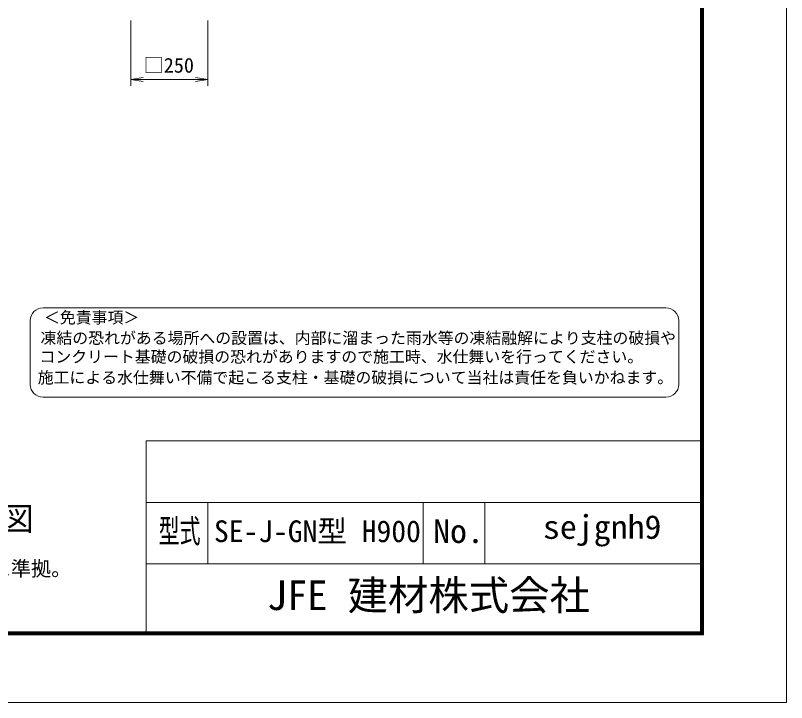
# Model space of a CAD drawing. Units: millimetres, scale not verified. Extents: x -4200 to 4200, y -2970 to 2970.
# Drawn here: x 1695 to 4200, y -2970 to -739 of the extents above; entities that cross this region are included whole.
import ezdxf
from ezdxf.enums import TextEntityAlignment as Align

# ---------------------------------------------------------------- set-up
doc = ezdxf.new("R2010")
doc.units = ezdxf.units.MM
doc.header["$LTSCALE"] = 20
for name, color, linetype, lineweight in [('0-0_D-STR-TXT', 7, 'Continuous', 9), ('0-5_D-STR-DIM', 7, 'Continuous', 9), ('0-6_0', 7, 'Continuous', 9), ('0-D_D-TTL-TXT', 7, 'Continuous', 18), ('0-E_D-TTL', 7, 'Continuous', 9)]:
    doc.layers.add(name, color=color, linetype=linetype, lineweight=lineweight)
doc.styles.add('ＭＳ ゴシック', font='')
doc.styles.get('ＭＳ ゴシック').set_extended_font_data('MS Gothic')

# ---------------------------------------------------------------- blocks, each defined once
blk = doc.blocks.new('_Open')
at = {"layer": '0-6_0'}
blk.add_line((-20, 3.33), (0, 0), dxfattribs=at)
blk.add_lwpolyline([(-20, -3.33), (0, 0), (-20, 0)], dxfattribs=at)

msp = doc.modelspace()

# ---------------------------------------------------------------- linework, layer by layer
at = {"layer": '0-5_D-STR-DIM'}
for p, q in [((2070.73, -756.06), (2070.73, -967.31)), ((2320.73, -756.06), (2320.73, -967.31)), ((2110.73, -947.31), (2280.73, -947.31))]:
    msp.add_line(p, q, dxfattribs=at)
at = {"layer": '0-D_D-TTL-TXT', "color": 2}
for p, q in [((3808.23, -1688.77), (1784.99, -1688.77)), ((1743.63, -1730.14), (1743.63, -1936.97)), ((3849.59, -1936.97), (3849.59, -1730.14)), ((1784.99, -1978.33), (3808.23, -1978.33))]:
    msp.add_line(p, q, dxfattribs=at)
for centre, start, end in [((1784.99, -1730.14), 90, 180), ((3808.23, -1730.14), 0, 90), ((1784.99, -1936.97), 180, 270), ((3808.23, -1936.97), 270, 0)]:
    msp.add_arc(centre, 41.37, start, end, dxfattribs=at)
at = {"layer": '0-E_D-TTL'}
for p, q in [((2120, -2120), (2120, -2740)), ((2120, -2120), (3920, -2120)), ((2120, -2320), (3920, -2320)), ((2320, -2320), (2320, -2520)), ((3020, -2320), (3020, -2520)), ((3220, -2320), (3220, -2520)), ((2120, -2520), (3920, -2520))]:
    msp.add_line(p, q, dxfattribs=at)
at = {"layer": '0-E_D-TTL', "color": 2, "lineweight": 18}
msp.add_lwpolyline([(-4200, 2970), (4200, 2970), (4200, -2970), (-4200, -2970)], close=True, dxfattribs=at)
at = {"layer": '0-E_D-TTL'}
for points in [[(-3930, 2750), (3930, 2750), (3930, -2750), (-3930, -2750)], [(-3927.5, 2747.5), (3927.5, 2747.5), (3927.5, -2747.5), (-3927.5, -2747.5)], [(-3925, 2745), (3925, 2745), (3925, -2745), (-3925, -2745)], [(-3922.5, 2742.5), (3922.5, 2742.5), (3922.5, -2742.5), (-3922.5, -2742.5)], [(-3920, 2740), (3920, 2740), (3920, -2740), (-3920, -2740)]]:
    msp.add_lwpolyline(points, close=True, dxfattribs=at)

# ---------------------------------------------------------------- block references
at = {"layer": '0-5_D-STR-DIM', "xscale": 2, "yscale": 2, "rotation": 180}
msp.add_blockref('_Open', (2070.73, -947.31), dxfattribs=at)
at = {"layer": '0-5_D-STR-DIM', "xscale": 2, "yscale": 2}
msp.add_blockref('_Open', (2320.73, -947.31), dxfattribs=at)

# ---------------------------------------------------------------- texts
at = {"layer": '0-0_D-STR-TXT', "style": 'ＭＳ ゴシック'}
msp.add_text('（設計条件）風荷重：昭和57年改正 建築基準法・同施行令に基づく風圧力に準拠。', height=48.09, dxfattribs=at).set_placement((-582.45, -2573.6), align=Align.BOTTOM_LEFT)
at = {"layer": '0-5_D-STR-DIM', "style": 'ＭＳ ゴシック'}
msp.add_text('□250', height=48.09, dxfattribs=at).set_placement((2111.58, -939.56), align=Align.BOTTOM_LEFT)
at = {"layer": '0-D_D-TTL-TXT', "style": 'ＭＳ ゴシック'}
for s, height, p in [('＜免責事項＞ \u3000\u3000', 37.83, (1788.06, -1750.14)), ('凍結の恐れがある場所への設置は、内部に溜まった雨水等の凍結融解により支柱の破損や', 37.83, (1776.87, -1816.74)), ('コンクリート基礎の破損の恐れがありますので施工時、水仕舞いを行ってください。', 37.83, (1773.47, -1877.48)), ('施工による水仕舞い不備で起こる支柱・基礎の破損について当社は責任を負いかねます。 ', 37.83, (1767.68, -1944.9)), ('両開き施錠詳細図', 76.98, (914.94, -2435)), ('SE-J-GN型 H900', 70.53, (2340.24, -2470.24)), ('JFE 建材株式会社', 96.19, (2512.38, -2698.5))]:
    msp.add_text(s, height=height, dxfattribs=at).set_placement(p, align=Align.BOTTOM_LEFT)
for s, width, p in [('型式', 0.65, (2160.27, -2474.8)), ('No.', 1.05, (3052, -2474.8)), ('sejgnh9', 1.05, (3408.67, -2461.47))]:
    msp.add_text(s, height=76.98, dxfattribs=dict(at, width=width)).set_placement(p, align=Align.BOTTOM_LEFT)

doc.saveas('drawing.dxf')
